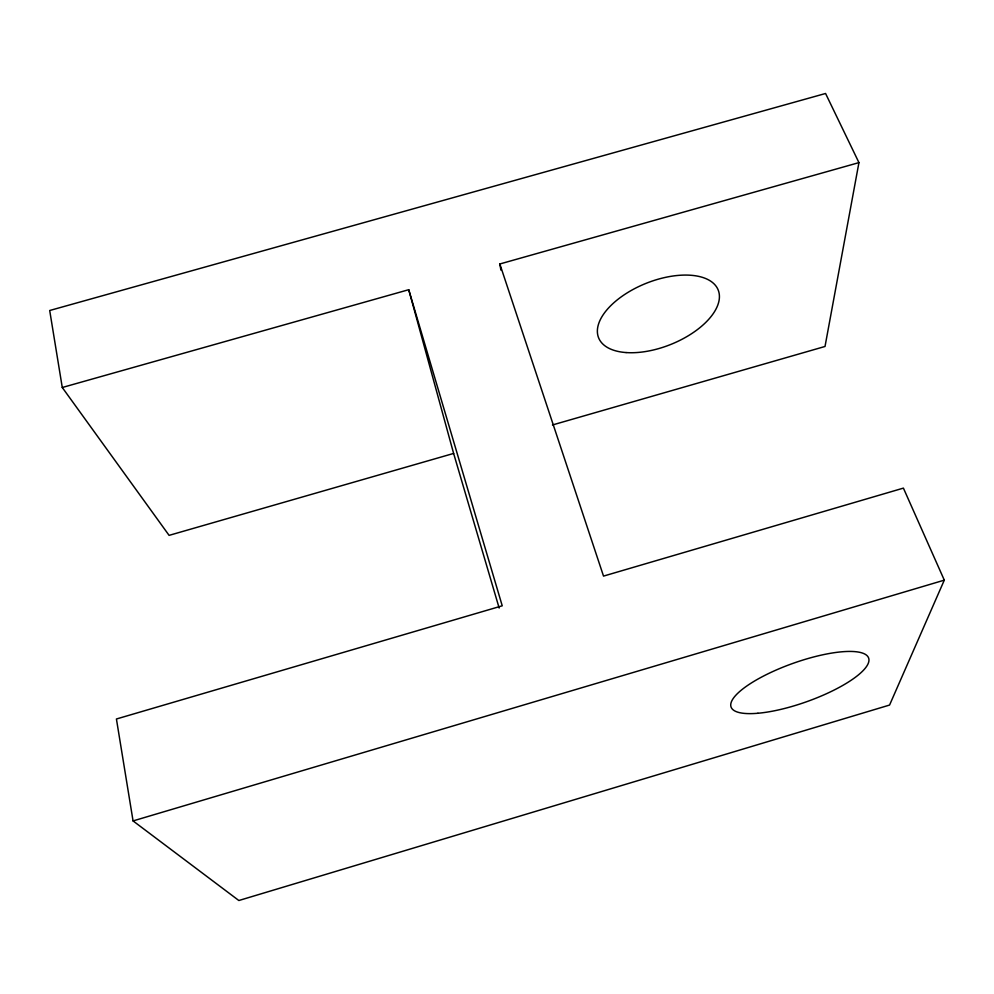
<?xml version="1.0" encoding="UTF-8"?>
<svg xmlns="http://www.w3.org/2000/svg" width="994" height="994" viewBox="0 0 994 994"><rect width="100%" height="100%" fill="white"/><g stroke="black" fill="none" stroke-linecap="round" stroke-linejoin="round"><path stroke-width="1.49" d="M62.274 387.498L408.733 289.701L453.624 453.438L169.092 535.368L62.274 387.498L49.7 310.501L825.567 93.486L858.94 162.618L825.02 346.471L552.453 424.972M858.94 162.618L499.833 263.982L603.52 576.098L903.409 488.116L944.3 580.148L889.568 705.057L238.846 900.514L133.059 820.92L116.422 718.997L502.231 605.806L408.733 289.701M133.059 820.92L944.3 580.148M453.624 453.438L499.162 608.055M499.833 263.982L500.889 270.082M626.071 352.559A64.386 32.951 -21.8 0 0 719.383 297.827A64.386 32.951 -21.8 0 0 629.761 291.317A64.386 32.951 -21.8 0 0 626.071 352.559M757.913 713.257A72.997 20.352 -19.6 0 0 868.396 662.973A72.997 20.352 -19.6 0 0 773.307 671.31A72.997 20.352 -19.6 0 0 757.913 713.257"/></g></svg>
